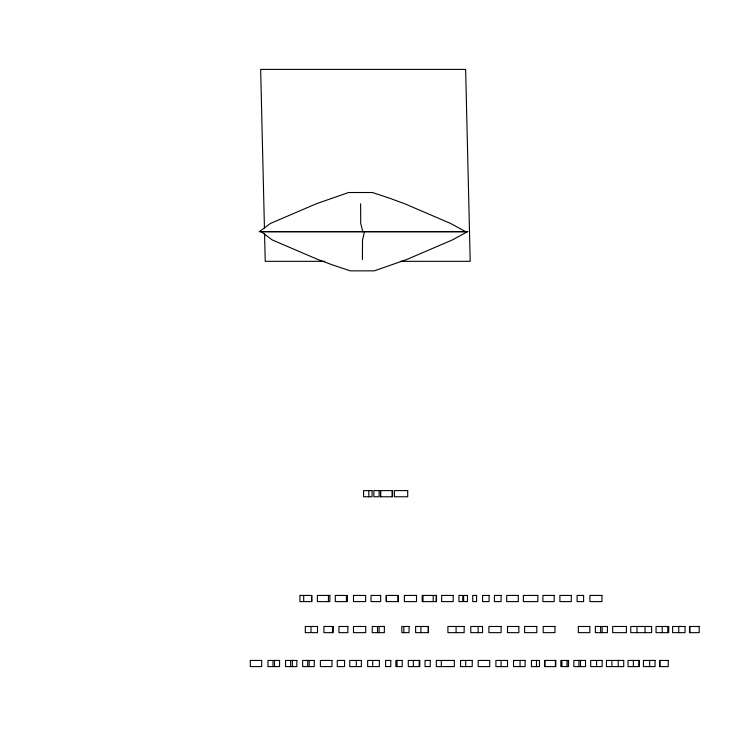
<?xml version="1.0" encoding="UTF-8"?>
<svg xmlns="http://www.w3.org/2000/svg" width="736" height="736" viewBox="0 0 736 736"><rect width="100%" height="100%" fill="white"/><g stroke="black" fill="none" stroke-linecap="round" stroke-linejoin="round"><path stroke-width="1.1" d="M362.406 259.578L362.508 239.899L364.605 231.582M467.71 231.582L452.438 239.899L406.566 259.578L374.284 270.848L350.327 270.848L333.095 265.116L318.044 259.578L272.173 239.899L261.041 231.582L467.875 231.582M466.081 231.785L259.247 231.785L270.388 223.468L316.25 203.789L348.533 192.519L372.49 192.519L389.721 198.251L404.772 203.789L450.644 223.468L465.916 231.785M324.769 261.326L265.227 261.326L264.564 233.744M400.347 261.326L470.203 261.326L465.63 69.405L260.654 69.405L264.436 227.994M304.41 595.442L311.816 595.442L311.816 601.606L304.41 601.606M311.954 626.483L317.501 626.483L317.501 632.647L311.954 632.647M362.82 231.785L360.723 223.468L360.612 203.789M689.963 626.483L689.963 632.647M678.739 626.483L678.739 632.647M667.764 626.483L667.764 632.647M662.216 626.483L662.216 632.647M659.99 660.44L659.99 666.595M649.667 660.44L649.667 666.595M645.049 626.483L645.049 632.647M638.931 660.44L638.931 666.595M636.971 626.483L636.971 632.647M633.346 660.44L633.346 666.595M618.231 660.44L618.231 666.595M611.892 660.44L611.892 666.595M602.158 626.483L602.158 632.647M600.631 626.483L600.631 632.647M596.592 660.44L596.592 666.595M580.465 660.44L580.465 666.595M578.928 660.44L578.928 666.595M568.33 660.44L568.33 666.595M566.987 660.44L566.987 666.595M561.918 660.44L561.918 666.595M555.404 660.44L555.404 666.595M544.852 660.44L544.852 666.595M536.47 660.44L536.47 666.595M520.067 660.44L520.067 666.595M501.05 660.44L501.05 666.595M478.133 626.483L478.133 632.647M465.704 660.44L465.704 666.595M456.081 626.483L456.081 632.647M441.306 660.44L441.306 666.595M436.154 595.442L436.154 601.606M433.21 595.442L433.21 601.606M428.168 626.483L428.168 632.647M423.007 595.442L423.007 601.606M420.891 626.483L420.891 632.647M419.189 660.44L419.189 666.595M413.365 660.44L413.356 666.595M403.825 626.483L403.825 632.647M398.056 595.442L398.056 601.606M397.017 660.44L397.017 666.595M392.104 490.599L392.104 496.763M386.372 595.442L386.372 601.606M380.678 490.599L380.678 496.763M379.095 626.483L379.095 632.647M377.513 626.483L377.513 632.647M372.72 660.44L372.72 666.595M368.846 490.599L368.846 496.763M356.316 660.44L356.316 666.595M346.426 595.442L346.426 601.606M332.709 626.483L332.709 632.647M332.479 626.483L332.479 632.647M328.449 595.442L328.449 601.606M311.622 595.442L311.622 601.606M309.212 660.44L309.212 666.595M307.685 660.44L307.685 666.595M292.367 660.44L292.367 666.595M290.61 660.44L290.61 666.595M274.51 660.44L274.51 666.595M272.992 660.44L272.992 666.595M372.048 490.599L363.575 490.599L363.575 496.763L372.048 496.763L372.048 490.599M379.114 490.599L373.851 490.599L373.851 496.763L379.114 496.763L379.114 490.599M392.536 490.599L380.512 490.599L380.512 496.763L392.536 496.763L392.536 490.599M407.707 490.599L394.395 490.599L394.395 496.763L407.707 496.763L407.707 490.599M303.683 595.442L299.892 595.442L299.892 601.606L303.683 601.606L303.683 595.442M329.884 595.442L317.391 595.442L317.391 601.606L329.884 601.606L329.884 595.442M347.41 595.442L335.303 595.442L335.303 601.606L347.41 601.606L347.41 595.442M365.626 595.442L353.501 595.442L353.482 601.606L365.626 601.606L365.626 595.442M380.659 595.442L371.018 595.442L371.018 601.606L380.659 601.606L380.659 595.442M398.231 595.442L386.198 595.442L386.198 601.606L398.231 601.606L398.231 595.442M416.502 595.442L404.377 595.442L404.377 601.606L416.502 601.606L416.512 595.442M436.512 595.442L422.197 595.442L422.197 601.606L436.512 601.606L436.512 595.442M453.21 595.442L441.628 595.442L441.628 601.606L453.21 601.606L453.21 595.442M462.742 595.442L458.914 595.442L458.914 601.606L462.742 601.606L462.742 595.442M467.48 595.442L463.652 595.442L463.652 601.606L467.48 601.606L467.48 595.442M476.569 595.442L472.742 595.442L472.742 601.606L476.569 601.606L476.569 595.442M489.072 595.442L482.568 595.442L482.568 601.606L489.072 601.606L489.072 595.442M501.078 595.442L494.426 595.442L494.426 601.606L501.078 601.606L501.078 595.442M518.273 595.442L506.69 595.442L506.69 601.606L518.273 601.606L518.273 595.442M537.832 595.442L523.37 595.442L523.37 601.606L537.832 601.606L537.832 595.442M554.199 595.442L542.892 595.442L542.892 601.606L554.199 601.606L554.199 595.442M571.292 595.442L559.894 595.442L559.894 601.606L571.292 601.606L571.292 595.442M583.602 595.442L577.098 595.442L577.098 601.606L583.602 601.606L583.602 595.442M601.947 595.442L589.904 595.442L589.904 601.606L601.947 601.606L601.947 595.442M311.006 626.483L305.311 626.483L305.311 632.647L311.006 632.647L311.006 626.483M333.058 626.483L323.923 626.483L323.923 632.647L333.058 632.647L333.058 626.483M347.87 626.483L338.956 626.483L338.956 632.647L347.87 632.647L347.87 626.483M365.728 626.483L353.482 626.483L353.482 632.647L365.728 632.647L365.728 626.483M384.358 626.483L372.25 626.483L372.25 632.647L384.358 632.647L384.358 626.483M409.087 626.483L401.828 626.483L401.828 632.647L409.087 632.647L409.087 626.483M428.453 626.483L415.628 626.483L415.628 632.647L428.453 632.647L428.453 626.483M464.149 626.483L447.902 626.483L447.902 632.647L464.149 632.647L464.149 626.483M482.54 626.483L470.782 626.483L470.782 632.647L482.54 632.647L482.54 626.483M501.078 626.483L488.916 626.483L488.906 632.647L501.078 632.647L501.096 626.483M518.843 626.483L507.5 626.483L507.5 632.647L518.843 632.647L518.843 626.483M536.802 626.483L524.593 626.483L524.593 632.647L536.802 632.647L536.802 626.483M554.944 626.483L543.186 626.483L543.186 632.647L554.944 632.647L554.944 626.483M589.821 626.483L578.321 626.483L578.321 632.647L589.821 632.647L589.821 626.483M607.421 626.483L595.369 626.483L595.369 632.647L607.421 632.647L607.421 626.483M626.4 626.483L612.683 626.483L612.683 632.647L626.4 632.647L626.4 626.483M651.618 626.483L630.761 626.483L630.761 632.647L651.618 632.647L651.618 626.483M668.702 626.483L656.043 626.483L656.043 632.647L668.702 632.647L668.702 626.483M685.041 626.483L672.621 626.483L672.621 632.647L685.041 632.647L685.041 626.483M699.2 626.483L689.494 626.483L689.494 632.647L699.2 632.647L699.2 626.483M261.694 660.44L250.295 660.44L250.295 666.595L261.694 666.595L261.694 660.44M279.57 660.44L267.932 660.44L267.932 666.595L279.57 666.595L279.57 660.44M296.856 660.44L285.55 660.44L285.55 666.595L296.856 666.595L296.838 660.44M314.272 660.44L302.625 660.44L302.625 666.595L314.272 666.595L314.272 660.44M331.964 660.44L320.39 660.44L320.39 666.595L331.964 666.595L331.964 660.44M344.558 660.44L337.272 660.44L337.272 666.595L344.558 666.595L344.558 660.44M361.385 660.44L349.756 660.44L349.756 666.595L361.385 666.595L361.385 660.44M379.353 660.44L367.66 660.44L367.66 666.595L379.353 666.595L379.353 660.44M390.788 660.44L385.59 660.44L385.59 666.595L390.788 666.595L390.788 660.44M402.215 660.44L395.885 660.44L395.885 666.595L402.215 666.595L402.215 660.44M419.787 660.44L408.296 660.44L408.296 666.595L419.787 666.595L419.787 660.44M430.238 660.44L425.04 660.44L425.04 666.595L430.238 666.595L430.238 660.44M454.324 660.44L436.31 660.44L436.31 666.595L454.324 666.595L454.324 660.44M472.227 660.44L460.552 660.44L460.552 666.595L472.227 666.595L472.227 660.44M489.734 660.44L478.17 660.44L478.17 666.595L489.734 666.595L489.734 660.44M507.536 660.44L495.908 660.44L495.908 666.595L507.536 666.595L507.536 660.44M525.127 660.44L513.526 660.44L513.526 666.595L525.127 666.595L525.127 660.44M539.47 660.44L531.42 660.44L531.42 666.595L539.47 666.595L539.47 660.44M555.79 660.44L544.714 660.44L544.714 666.595L555.79 666.595L555.79 660.44M568.551 660.44L560.832 660.44L560.832 666.595L568.551 666.595L568.551 660.44M585.525 660.44L573.868 660.44L573.868 666.595L585.525 666.595L585.525 660.44M602.158 660.44L590.668 660.44L590.668 666.595L602.158 666.595L602.158 660.44M623.732 660.44L606.436 660.44L606.436 666.595L623.732 666.595L623.732 660.44M639.354 660.44L628.029 660.44L628.029 666.595L639.354 666.595L639.354 660.44M655.049 660.44L643.42 660.44L643.42 666.595L655.049 666.595L655.049 660.44M668.214 660.44L659.612 660.44L659.612 666.595L668.214 666.595L668.214 660.44"/></g></svg>
